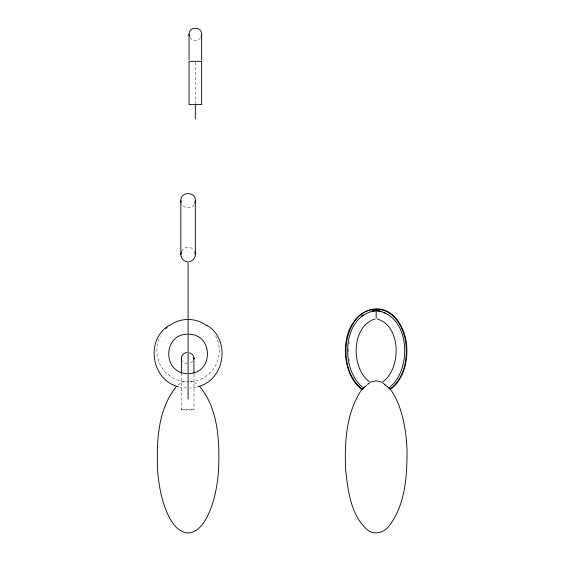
<?xml version="1.0" encoding="UTF-8"?>
<svg xmlns="http://www.w3.org/2000/svg" width="561" height="561" viewBox="0 0 561 561"><rect width="100%" height="100%" fill="white"/><g stroke="black" fill="none" stroke-linecap="round" stroke-linejoin="round"><path stroke-width="0.42" stroke-dasharray="2.81 2.1" d="M348.725 348.767L348.725 353.879M349.159 343.697L349.419 342.021M181.652 251.216C183.896 246.37 191.434 245.984 194.162 250.578M200.607 37.783C198.363 41.528 192.318 41.528 190.081 37.783M194.162 204.555C191.434 209.148 183.896 208.762 181.652 203.916M192.837 361.375L189.387 363.535M181.413 409.733L185.971 409.453A7.538 0.421 0 0 1 189.436 409.453L193.994 409.733L189.436 410.014A7.538 0.421 0 0 1 185.971 410.014L181.413 409.733L181.413 373.03M178.125 384.86L182.458 382.09L186.715 380.891M196.084 387.167L189.702 388.079M186.483 388.079L180.102 387.167M187.437 363.738L184.211 362.792L182.262 360.933M189.471 380.891L193.727 382.09L198.061 384.86M349.159 358.949L349.419 360.618M195.34 62.362L195.34 103.575M193.994 374.075L193.994 409.74M215.487 335.723A31.213 31.213 0 0 1 188.461 381.894A31.213 31.213 0 0 1 160.348 336.376"/><path stroke-width="0.84" d="M193.98 358.591L193.994 358.051M187.444 261.77C183.798 261.51 180.761 258.165 180.845 254.519L180.845 200.621C180.376 191.224 195.81 191.224 195.34 200.621L195.34 254.519C195.41 257.92 192.774 261.11 189.415 261.678M189.05 59.999L189.05 34.375C188.636 26.22 202.044 26.22 201.63 34.375L201.63 59.999M180.845 254.519L181.35 251.882M201.609 34.936L201.63 34.375M195.34 200.621L194.835 203.257M181.413 373.03L181.413 358.065C181.427 355.085 184.169 352.736 187.023 352.525M201.609 34.908L201.189 36.654M193.896 359.11L193.98 358.5M362.434 388.808C362.399 389.018 362.665 388.275 361.873 389.397C345.864 412.91 344.405 443.183 345.702 470.728C348.15 491.317 350.87 515.678 367.637 530.012C374.32 535.467 384.103 532.543 388.983 526.127C405.421 504.83 407.139 475.959 407.013 450.048C406.262 429.565 401.985 404.523 389.895 388.717M361.873 389.397L362.595 388.514M362.708 388.457L363.121 387.917M362.658 388.443L363.023 388.023M362.834 388.45L363.29 387.974M176.694 386.157C157.508 409.306 156.47 442.005 157.634 470.728C158.91 486.212 161.729 501.864 168.566 515.938C172.508 523.588 178.573 532.585 188.096 532.95C197.612 532.585 203.678 523.588 207.619 515.938C214.456 501.864 217.275 486.212 218.552 470.728C219.716 442.005 218.678 409.306 199.492 386.157M363.5 387.763L364.019 387.595M364.047 387.56L364.811 386.88M368.479 383.78L369.888 382.546M368.24 383.99L367.483 384.657M364.867 386.831L366.529 385.47M390.091 386.992C412.573 368.395 409.923 314.483 376.165 310.675C342.392 314.497 339.756 368.388 362.238 386.992M391.143 388.303C404.032 377.623 407.847 359.313 405.848 343.339C404.088 327.947 393.857 308.76 376.165 309.427C357.448 308.88 347.294 329.756 346.179 345.976C344.952 361.179 348.97 378.247 361.179 388.303M391.438 388.668C403.815 378.57 407.882 361.27 406.641 345.934C405.659 328.69 393.934 306.888 374.005 308.971C339.629 314.314 337.042 370.919 361.789 389.348M169.303 325.282C145.033 339.482 151.182 380.316 178.545 386.753M383.03 381.62C401.374 368.142 401.403 326.236 377.301 318.985M370.526 382.09L376.165 380.821L381.796 382.09M197.64 386.753C225.003 380.316 231.153 339.482 206.883 325.282M371.052 311.593L372.308 311.222M372.946 311.075L376.165 310.612L380.028 311.138L378.1 310.752L379.376 311.067M375.148 309.707L374.145 309.896L378.191 309.847L377.174 309.707M375.021 318.985C350.92 326.236 350.948 368.142 369.292 381.62M187.164 334.181C162.613 334.721 162.613 373.051 187.164 373.591M189.022 373.591C213.573 373.051 213.573 334.721 189.022 334.181M380.014 311.222L381.27 311.593M189.625 352.757L192.535 354.51L193.811 356.761L193.994 372.988M383.724 312.435L385.519 313.29M387.455 386.831L385.112 384.895M387.511 386.88L389.488 388.45M382.448 382.553L385.042 384.832M389.201 387.917L389.432 388.17A5.189 0.442 53.6 0 0 389.285 387.939M389.923 388.857L389.236 387.988M390.126 388.99L390.428 389.362M194.835 251.882L195.34 254.519M189.295 36.072L189.05 34.375M181.126 202.584L180.845 200.621M181.526 359.173L181.413 358.065M376.165 309.076L376.165 310.499M376.165 310.759L376.165 318.353M195.34 105.103L195.34 119.03M188.096 261.742L188.096 399.13M363.016 388.443A4.593 0.47 -50.7 0 1 363.205 388.247M362.28 388.941A7.588 0.708 -42.9 0 1 362.441 388.759M390.007 388.871A4.341 0.365 46.9 0 1 390.154 389.082M388.955 388.044A7.588 0.554 43.9 0 1 389.11 388.205M166.021 328.613A31.213 31.213 0 0 1 167.101 327.589M169.387 325.696A31.213 31.213 0 0 1 206.799 325.696M363.079 315.03L361.438 316.334L363.079 315.03M374.201 310.787L372.273 311.025L374.201 310.787M201.63 61.317L189.05 61.317L189.05 104.605L201.63 104.605L201.63 61.317"/></g></svg>
